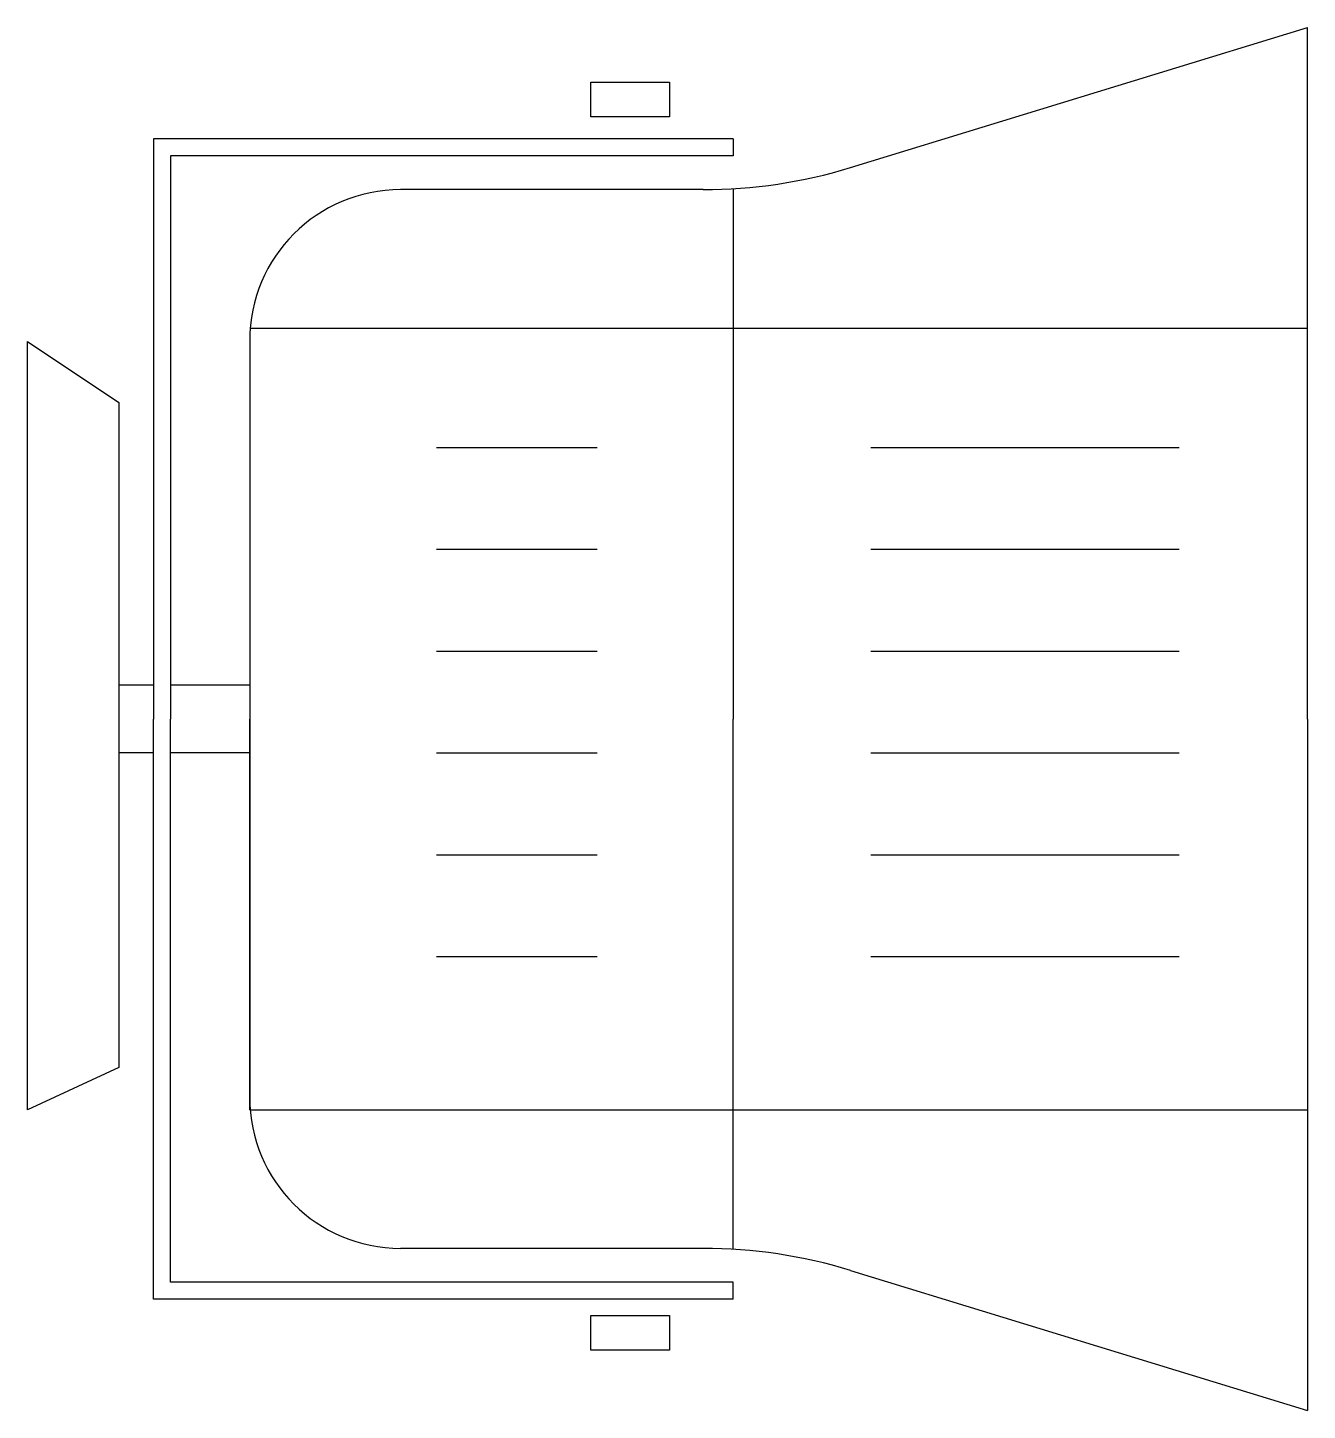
# Model space of a CAD drawing. Header units: millimetres. Extents: x -2964.412 to -2964.158, y 3731.824 to 3732.099.
import ezdxf

# ---------------------------------------------------------------- set-up
doc = ezdxf.new("R2010")
doc.units = ezdxf.units.MM
doc.header["$LTSCALE"] = 10
doc.layers.add('ELE_LUMINÁRIAS', color=4, linetype='Continuous')

msp = doc.modelspace()

# ---------------------------------------------------------------- linework, layer by layer
at = {"layer": 'ELE_LUMINÁRIAS', "color": 4}
for p, q in [((-2964.248617106481, 3732.070681891275), (-2964.157758245014, 3732.098501942424)), ((-2964.157758245014, 3732.066300085748), (-2964.157758245014, 3732.098501942424)), ((-2964.277894416564, 3732.066300085748), (-2964.338097472576, 3732.066300085748)), ((-2964.157758245014, 3731.961047171566), (-2964.157758245014, 3732.066300085748)), ((-2964.412260412279, 3732.036117205212), (-2964.394115776222, 3732.02400725409)), ((-2964.412260412279, 3731.883342288091), (-2964.412260412279, 3732.036117205213)), ((-2964.368097472576, 3732.036300085748), (-2964.368097472576, 3731.885794257385)), ((-2964.394115776222, 3732.02400725409), (-2964.394115776222, 3731.891747540643)), ((-2964.387233312872, 3731.967796496566), (-2964.394115776222, 3731.967796496566)), ((-2964.387233312872, 3731.967796496566), (-2964.390860629731, 3731.967796496566)), ((-2964.368097472576, 3731.967796496566), (-2964.383858650372, 3731.967796496566)), ((-2964.374846797576, 3731.967796496566), (-2964.383858650372, 3731.967796496566)), ((-2964.368097472576, 3731.883342288091), (-2964.368097472576, 3731.961047171566)), ((-2964.157758245014, 3731.961047171566), (-2964.157758245014, 3731.855794257384)), ((-2964.387233312872, 3731.954297846566), (-2964.394115776222, 3731.954297846566)), ((-2964.387233312872, 3731.954297846566), (-2964.390860629731, 3731.954297846566)), ((-2964.368097472576, 3731.954297846566), (-2964.383858650372, 3731.954297846566)), ((-2964.374846797576, 3731.954297846566), (-2964.383858650372, 3731.954297846566)), ((-2964.394115776222, 3731.891747540643), (-2964.412260412279, 3731.883342288091)), ((-2964.277894416564, 3731.855794257384), (-2964.338097472576, 3731.855794257384)), ((-2964.157758245014, 3731.855794257384), (-2964.157758245014, 3731.823592400709)), ((-2964.248617106481, 3731.851412451857), (-2964.157758245014, 3731.823592400709))]:
    msp.add_line(p, q, dxfattribs=at)
at = {"layer": 'ELE_LUMINÁRIAS', "color": 2}
for p, q in [((-2964.30026470413, 3732.087686466395), (-2964.28462282207, 3732.087686466395)), ((-2964.30026470413, 3732.080799287999), (-2964.30026470413, 3732.087686466395)), ((-2964.28462282207, 3732.087686466395), (-2964.28462282207, 3732.080799287999)), ((-2964.28462282207, 3732.080799287999), (-2964.30026470413, 3732.080799287999)), ((-2964.387233312872, 3732.076424073248), (-2964.387233312872, 3731.961047171566)), ((-2964.271939711591, 3732.076424073248), (-2964.387233312872, 3732.076424073248)), ((-2964.383858650372, 3732.073049410748), (-2964.383858650372, 3731.961047171566)), ((-2964.271939711591, 3732.073049410748), (-2964.383858650372, 3732.073049410748)), ((-2964.330922669616, 3732.015041771566), (-2964.299013327133, 3732.015041771566)), ((-2964.244579639238, 3732.015041771566), (-2964.183263487992, 3732.015041771566)), ((-2964.330922669616, 3731.994793796566), (-2964.299013327133, 3731.994793796566)), ((-2964.244579639238, 3731.994793796566), (-2964.183263487992, 3731.994793796566)), ((-2964.330922669616, 3731.974545821566), (-2964.299013327133, 3731.974545821566)), ((-2964.244579639238, 3731.974545821566), (-2964.183263487992, 3731.974545821566)), ((-2964.387233312872, 3731.845670269885), (-2964.387233312872, 3731.961047171566)), ((-2964.383858650372, 3731.849044932384), (-2964.383858650372, 3731.961047171566)), ((-2964.330922669616, 3731.954297846566), (-2964.299013327133, 3731.954297846566)), ((-2964.244579639238, 3731.954297846566), (-2964.183263487992, 3731.954297846566)), ((-2964.330922669616, 3731.934049871566), (-2964.299013327133, 3731.934049871566)), ((-2964.244579639238, 3731.934049871566), (-2964.183263487992, 3731.934049871566)), ((-2964.330922669616, 3731.913801896566), (-2964.299013327133, 3731.913801896566)), ((-2964.244579639238, 3731.913801896566), (-2964.183263487992, 3731.913801896566)), ((-2964.271939711591, 3731.849044932384), (-2964.383858650372, 3731.849044932384)), ((-2964.271939711591, 3731.845670269885), (-2964.387233312872, 3731.845670269885)), ((-2964.30026470413, 3731.842438955466), (-2964.28462282207, 3731.842438955466)), ((-2964.30026470413, 3731.83555177707), (-2964.30026470413, 3731.842438955466)), ((-2964.28462282207, 3731.842438955466), (-2964.28462282207, 3731.83555177707)), ((-2964.28462282207, 3731.83555177707), (-2964.30026470413, 3731.83555177707))]:
    msp.add_line(p, q, dxfattribs=at)
at = {"layer": 'ELE_LUMINÁRIAS', "color": 1}
for p, q in [((-2964.271939711591, 3732.076424073248), (-2964.271939711591, 3732.073049410748)), ((-2964.271939711591, 3731.845670269885), (-2964.271939711591, 3731.849044932384))]:
    msp.add_line(p, q, dxfattribs=at)
at = {"layer": 'ELE_LUMINÁRIAS', "color": 3}
for p, q in [((-2964.271939711591, 3732.066300085748), (-2964.271939711591, 3731.961047171566)), ((-2964.368097472576, 3732.038752055041), (-2964.157758245014, 3732.038752055041)), ((-2964.271939711591, 3731.855794257384), (-2964.271939711591, 3731.961047171566)), ((-2964.368097472576, 3731.883342288091), (-2964.157758245014, 3731.883342288091))]:
    msp.add_line(p, q, dxfattribs=at)
at = {"layer": 'ELE_LUMINÁRIAS'}
for p, q in [((-2964.368097472576, 3732.038752055041), (-2964.368097472576, 3732.038752055041)), ((-2964.368097472576, 3731.883342288091), (-2964.368097472576, 3731.883342288091))]:
    msp.add_line(p, q, dxfattribs=at)
at = {"layer": 'ELE_LUMINÁRIAS', "color": 4}
for centre, radius, start, end in [((-2964.277894416564, 3732.166300085748), 0.1, 270, 287.0240506799926), ((-2964.338097472576, 3732.036300085748), 0.03, 90, 180), ((-2964.338097472576, 3731.885794257385), 0.03, 180, 270), ((-2964.277894416564, 3731.755794257384), 0.1, 72.97594931997871, 90)]:
    msp.add_arc(centre, radius, start, end, dxfattribs=at)

doc.saveas('drawing.dxf')
